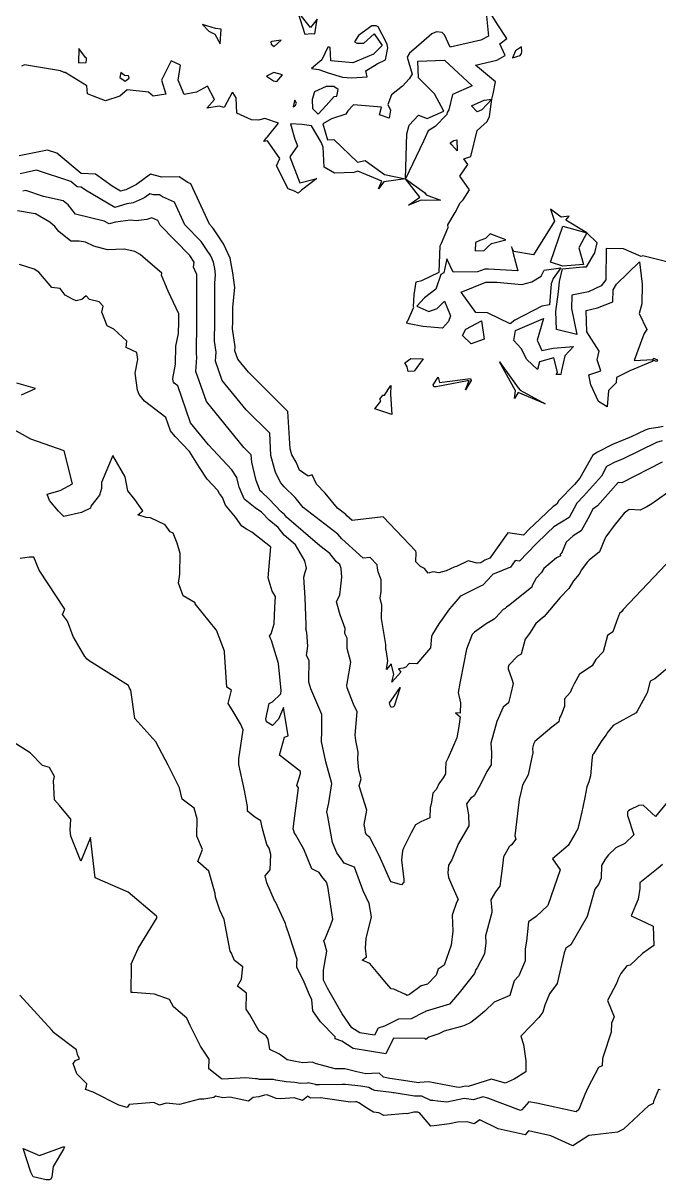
# Model space of a CAD drawing. Header units: inches. Extents: x 1412000 to 4237944, y 4931095 to 14792305.
# Drawn here: x 2824094.7 to 2824176.7, y 9862549.6 to 9862698.9 of the extents above; entities that cross this region are included whole.
import ezdxf

# ---------------------------------------------------------------- set-up
doc = ezdxf.new("R2010")
doc.units = ezdxf.units.IN
doc.header["$MEASUREMENT"] = 0

msp = doc.modelspace()

# ---------------------------------------------------------------- linework, layer by layer
for points in [[(2824131.04, 9862697.52), (2824131.86, 9862697.6), (2824132.35, 9862697.53), (2824132.65, 9862699.46), (2824131.78, 9862698.37), (2824130.08, 9862700.47), (2824131.04, 9862697.52)], [(2824177.95, 9862668.09), (2824174.68, 9862668.88), (2824174.44, 9862668.8), (2824172.15, 9862669.79), (2824169.92, 9862669.82), (2824169.91, 9862665.79), (2824169.29, 9862665.02), (2824167.67, 9862664.22), (2824165.52, 9862663.83), (2824165.46, 9862662.11), (2824166.15, 9862658.75), (2824163.51, 9862659.37), (2824163.44, 9862661.68), (2824163.79, 9862664.24), (2824163.9, 9862665.57), (2824164.31, 9862667.23), (2824166.91, 9862667.46), (2824167.41, 9862667.46), (2824168.48, 9862669.27), (2824168.75, 9862670.56), (2824167.45, 9862671.86), (2824164.73, 9862673.49), (2824165.16, 9862674), (2824164.14, 9862673.89), (2824162.73, 9862674.92), (2824163.26, 9862673.38), (2824160.54, 9862669.03), (2824158.02, 9862669.44), (2824157.73, 9862670.07), (2824157.91, 9862669.2), (2824158.53, 9862666.97), (2824154.74, 9862667.17), (2824154.29, 9862667.15), (2824153.31, 9862666.84), (2824150.17, 9862666.76), (2824149.35, 9862668.49), (2824148.98, 9862666.7), (2824148.58, 9862666.48), (2824147.96, 9862664.59), (2824146.48, 9862663.47), (2824145.51, 9862662.39), (2824147.04, 9862661.68), (2824148.14, 9862662.07), (2824149.08, 9862663.05), (2824149.86, 9862661.16), (2824149.6, 9862660.41), (2824148.82, 9862659.57), (2824146.28, 9862659.77), (2824144.49, 9862660.13), (2824144.22, 9862660.19), (2824144.26, 9862660.42), (2824144.34, 9862660.5), (2824145.11, 9862662.26), (2824145.06, 9862662.35), (2824145.17, 9862663.85), (2824145.42, 9862665.53), (2824146.13, 9862665.69), (2824148.38, 9862666.8), (2824148.52, 9862670.16), (2824148.63, 9862670.43), (2824148.69, 9862670.53), (2824149.49, 9862672.46), (2824149.55, 9862672.54), (2824149.49, 9862672.89), (2824150.46, 9862674.49), (2824151.09, 9862675.74), (2824151.46, 9862676.1), (2824152.31, 9862677.41), (2824151.69, 9862678.28), (2824151.07, 9862679.17), (2824152.09, 9862680.7), (2824151.56, 9862681.41), (2824152.47, 9862681.71), (2824153.29, 9862685.06), (2824154.57, 9862686.23), (2824154.86, 9862686.87), (2824155.16, 9862689.13), (2824155.35, 9862689.82), (2824155.63, 9862691.34), (2824153.05, 9862693.51), (2824155.83, 9862694.16), (2824156.88, 9862694.74), (2824156.23, 9862696.24), (2824157.1, 9862696.94), (2824155.96, 9862698.71), (2824154.81, 9862700.55)], [(2824154.46, 9862700.27), (2824154.73, 9862697.25), (2824153.76, 9862696.75), (2824149.8, 9862695.84), (2824149.05, 9862697.44), (2824148.78, 9862697.73), (2824148.03, 9862697.81), (2824147.45, 9862697.56), (2824145.11, 9862695.52), (2824144.54, 9862695.07), (2824144.26, 9862694.54), (2824144.88, 9862692.35), (2824144.49, 9862691.74), (2824143.67, 9862690.8), (2824142.25, 9862689.67), (2824141.74, 9862688.44), (2824142.09, 9862687.69), (2824141.91, 9862686.65), (2824140.69, 9862687.09), (2824140.95, 9862688.07), (2824137.33, 9862688.39), (2824136.58, 9862687.62), (2824136.33, 9862687.16), (2824134.47, 9862686.57), (2824133.36, 9862685.93), (2824133.98, 9862683.86), (2824134.77, 9862683.91), (2824137.84, 9862680.97), (2824138.82, 9862681.19), (2824141.33, 9862679.37), (2824144.02, 9862678.83), (2824141.26, 9862678.46), (2824140.56, 9862677.53), (2824140.97, 9862678.52), (2824137.89, 9862679.81), (2824137.37, 9862679.65), (2824134.89, 9862679.57), (2824133.54, 9862680.34), (2824133.42, 9862682.94), (2824133.14, 9862683.55), (2824131.9, 9862685.69), (2824130.69, 9862685.85), (2824129.21, 9862685.93), (2824129.77, 9862683.97), (2824130.09, 9862683.07), (2824129.12, 9862681.65), (2824130.38, 9862678.3), (2824132.59, 9862678.89), (2824130.62, 9862677.35), (2824130.19, 9862676.97), (2824129.7, 9862677.25), (2824128.89, 9862677.56), (2824127.38, 9862680.49), (2824127.8, 9862681.46), (2824126.21, 9862683.75), (2824125.75, 9862683.65), (2824126.09, 9862684.13), (2824126.22, 9862684.25), (2824127.65, 9862686.02), (2824125.89, 9862686.62), (2824125.05, 9862686.42), (2824124.18, 9862686.46), (2824122.27, 9862687.3), (2824122.2, 9862689.3), (2824121.77, 9862689.96), (2824121.61, 9862689.89), (2824121.33, 9862689.35), (2824120.62, 9862688.04), (2824119.99, 9862688.22), (2824118.4, 9862687.96), (2824119.39, 9862689.08), (2824118.47, 9862690.81), (2824117.05, 9862690.03), (2824116.6, 9862689.95), (2824115.49, 9862689.74), (2824114.69, 9862691.56), (2824115.01, 9862693.52), (2824113.79, 9862694.08), (2824112.92, 9862692.33), (2824112.53, 9862691.57), (2824113.12, 9862689.75), (2824111.49, 9862689.5), (2824110.86, 9862690), (2824108.14, 9862690.3), (2824107.18, 9862689.52), (2824105.31, 9862688.91), (2824103.63, 9862689.56), (2824102.98, 9862689.79), (2824102.93, 9862690.85), (2824100.12, 9862692.54), (2824100.01, 9862692.55), (2824099.51, 9862692.78), (2824094.87, 9862693.55), (2824094.48, 9862693.39)], [(2824117.85, 9862698.75), (2824118.64, 9862697.88), (2824119.45, 9862697.49), (2824120.13, 9862696.24), (2824120.26, 9862698.16), (2824119.5, 9862698.24), (2824117.85, 9862698.75)], [(2824135.92, 9862691.94), (2824137.11, 9862691.86), (2824139.11, 9862692.02), (2824138.92, 9862692.77), (2824140.39, 9862693.66), (2824141.46, 9862694.2), (2824141.77, 9862695.76), (2824141.67, 9862696.18), (2824141.54, 9862696.48), (2824140.51, 9862698.46), (2824140.25, 9862698.6), (2824139.71, 9862698.58), (2824137.96, 9862697.32), (2824137.46, 9862696.54), (2824137.76, 9862696.36), (2824138.66, 9862696.35), (2824139.98, 9862697.55), (2824141.02, 9862696.06), (2824139.92, 9862694.93), (2824139.07, 9862694.57), (2824137.23, 9862693.82), (2824134.41, 9862694.08), (2824134.3, 9862695.79), (2824134.18, 9862695.83), (2824134.01, 9862695.84), (2824133.23, 9862694.19), (2824131.92, 9862693.09), (2824132.87, 9862692.95), (2824134.05, 9862692.52), (2824135.92, 9862691.94)], [(2824128.01, 9862696.73), (2824126.77, 9862696.58), (2824126.66, 9862696.53), (2824126.71, 9862696.23), (2824127.11, 9862695.93), (2824128.01, 9862696.73)], [(2824101.84, 9862693.81), (2824102.84, 9862693.83), (2824102.87, 9862694.2), (2824102.88, 9862694.41), (2824102.73, 9862694.5), (2824101.9, 9862695.65), (2824101.84, 9862693.81)], [(2824159, 9862695.86), (2824158.24, 9862695.36), (2824157.86, 9862694.45), (2824158.83, 9862694.76), (2824159.02, 9862695.01), (2824159.05, 9862695.27), (2824159, 9862695.86)], [(2824149.06, 9862694.17), (2824152.64, 9862690.84), (2824150.09, 9862689.7), (2824149.64, 9862687.75), (2824149.41, 9862687.38), (2824149.36, 9862687.14), (2824147.87, 9862685.57), (2824146.96, 9862685.04), (2824146.35, 9862683.69), (2824144.02, 9862678.83), (2824144.2, 9862684.64), (2824144.5, 9862685.78), (2824145.73, 9862687.03), (2824146.82, 9862686.61), (2824148.97, 9862687.55), (2824147.79, 9862689.79), (2824145.7, 9862691.88), (2824145.62, 9862694.04), (2824149.06, 9862694.17)], [(2824107.19, 9862691.93), (2824107.84, 9862691.44), (2824108.37, 9862691.81), (2824108.28, 9862692.14), (2824107.79, 9862692.17), (2824107.29, 9862692.54), (2824107.19, 9862691.93)], [(2824127.43, 9862691.4), (2824128.16, 9862692.24), (2824127.04, 9862692.55), (2824126.12, 9862692.1), (2824127, 9862691.49), (2824127.43, 9862691.4)], [(2824132.02, 9862687.9), (2824132.78, 9862687.2), (2824133.79, 9862688.28), (2824134.82, 9862689.48), (2824135.18, 9862689.5), (2824135.35, 9862690.37), (2824134.8, 9862690.77), (2824133.81, 9862690.75), (2824132.29, 9862690.05), (2824131.99, 9862689.06), (2824132.02, 9862687.9)], [(2824129.56, 9862688.14), (2824129.84, 9862688.35), (2824129.97, 9862688.59), (2824129.74, 9862688.98), (2824129.61, 9862688.52), (2824129.56, 9862688.14)], [(2824154.18, 9862689), (2824155.16, 9862689.13), (2824153.9, 9862687.75), (2824153.28, 9862687.46), (2824152.55, 9862688.27), (2824154.18, 9862689)], [(2824177.29, 9862646.86), (2824176.63, 9862646.72), (2824175.46, 9862646.54), (2824174.96, 9862646.39), (2824173.18, 9862645.52), (2824170.75, 9862644.55), (2824168.8, 9862643.52), (2824168.22, 9862643.16), (2824166.55, 9862640.18), (2824165.84, 9862639.38), (2824163.81, 9862637.3), (2824163.57, 9862636.84), (2824163.08, 9862636.54), (2824160.59, 9862634.17), (2824160.04, 9862633.62), (2824159.25, 9862632.81), (2824157.23, 9862633.11), (2824154.9, 9862629.87), (2824154.26, 9862629.61), (2824153.76, 9862629.23), (2824153.28, 9862629.21), (2824152.14, 9862629.51), (2824150.64, 9862628.77), (2824150.42, 9862628.75), (2824149.29, 9862628.21), (2824148.36, 9862627.98), (2824147.6, 9862628.1), (2824146.98, 9862627.93), (2824146.48, 9862628.53), (2824145.99, 9862628.78), (2824145.36, 9862629.36), (2824145.4, 9862630.57), (2824145.39, 9862630.76), (2824141.16, 9862635.18), (2824137.14, 9862634.73), (2824136.47, 9862635.33), (2824136.35, 9862635.48), (2824135.28, 9862636.3), (2824133.65, 9862638.26), (2824132.55, 9862639.41), (2824131.99, 9862640.62), (2824131.48, 9862640.44), (2824130.36, 9862641.22), (2824129.93, 9862642.25), (2824129.36, 9862643.21), (2824129.16, 9862643.99), (2824128.87, 9862648.8), (2824123.77, 9862653.85), (2824122.4, 9862655.53), (2824122.02, 9862656.63), (2824122.06, 9862657.14), (2824121.73, 9862659.48), (2824121.74, 9862660.42), (2824121.74, 9862662.27), (2824122.01, 9862664.78), (2824121.75, 9862666.68), (2824121.4, 9862668.58), (2824120.53, 9862670.42), (2824119.25, 9862672.37), (2824119.13, 9862672.56), (2824118.74, 9862672.96), (2824116.34, 9862678.19), (2824115.95, 9862678.36), (2824114.81, 9862679.08), (2824112.58, 9862679.03), (2824111.11, 9862679.45), (2824109.34, 9862678.09), (2824108.31, 9862677.57), (2824107.96, 9862677.42), (2824107.73, 9862677.38), (2824107.28, 9862677.24), (2824106.17, 9862677.89), (2824104.05, 9862679.44), (2824102.19, 9862679.5), (2824099.05, 9862682.13), (2824097.82, 9862682.54), (2824095.49, 9862682.04), (2824094.18, 9862681.78)], [(2824150.7, 9862682.43), (2824150, 9862683.24), (2824149.79, 9862683.48), (2824150.29, 9862683.77), (2824150.66, 9862683.85), (2824150.7, 9862682.43)], [(2824177.17, 9862645.02), (2824176.44, 9862644.8), (2824172.02, 9862642.64), (2824171.03, 9862642.25), (2824170.23, 9862641.82), (2824169.99, 9862641.68), (2824169.31, 9862640.46), (2824167, 9862637.85), (2824166.13, 9862636.95), (2824165.14, 9862635.12), (2824163.16, 9862633.9), (2824162.31, 9862633.09), (2824160.85, 9862631.64), (2824158.74, 9862629.47), (2824158.21, 9862629.55), (2824157.6, 9862628.7), (2824155.27, 9862627.74), (2824155.2, 9862627.68), (2824154.02, 9862626.35), (2824153.62, 9862626.2), (2824151.14, 9862624.93), (2824151.09, 9862624.93), (2824151.07, 9862624.9), (2824151.03, 9862624.86), (2824150.02, 9862623.66), (2824149.7, 9862623.31), (2824148.35, 9862621.36), (2824147.54, 9862620.04), (2824147.38, 9862619.74), (2824147.28, 9862618.28), (2824146.48, 9862617.37), (2824145.5, 9862616.22), (2824144.52, 9862616.24), (2824144.1, 9862615.78), (2824143.73, 9862615.65), (2824143.15, 9862615.58), (2824143.44, 9862615.12), (2824142.26, 9862613.83), (2824142.53, 9862614.89), (2824142.18, 9862616.22), (2824141.58, 9862615.5), (2824141.74, 9862616.6), (2824141.6, 9862617.74), (2824141.48, 9862618.15), (2824141.48, 9862618.69), (2824140.92, 9862622.07), (2824141, 9862623.8), (2824140.77, 9862624.7), (2824140.9, 9862625.55), (2824140.88, 9862627.04), (2824140.51, 9862628.1), (2824140.42, 9862628.58), (2824140.39, 9862628.98), (2824139.47, 9862629.95), (2824138.58, 9862629.85), (2824135.81, 9862632.37), (2824135.32, 9862632.97), (2824130.83, 9862636.4), (2824129.78, 9862637.67), (2824128.37, 9862639.05), (2824127.95, 9862639.58), (2824127.3, 9862640.84), (2824127.21, 9862641.09), (2824127.14, 9862641.38), (2824126.68, 9862643.13), (2824126.51, 9862645.99), (2824123.47, 9862649), (2824120.37, 9862652.8), (2824119.51, 9862655.3), (2824119.59, 9862656.46), (2824119.39, 9862657.87), (2824119.42, 9862660.4), (2824119.43, 9862665.34), (2824119.54, 9862666.43), (2824119.43, 9862667.25), (2824119.28, 9862668.07), (2824118.9, 9862668.87), (2824118.35, 9862669.72), (2824117.66, 9862670.74), (2824115.55, 9862672.9), (2824114.21, 9862675.82), (2824112.68, 9862676.52), (2824112.29, 9862676.76), (2824111.53, 9862676.75), (2824111.03, 9862676.89), (2824110.42, 9862676.42), (2824110.06, 9862676.25), (2824108.88, 9862675.74), (2824108.09, 9862675.61), (2824106.54, 9862675.12), (2824102.75, 9862677.35), (2824102.18, 9862677.76), (2824101.68, 9862677.78), (2824100.85, 9862678.48), (2824096.44, 9862679.93), (2824095.07, 9862679.63), (2824094.3, 9862679.48)], [(2824146.57, 9862676.02), (2824146.04, 9862676.08), (2824144.44, 9862675.41), (2824145.88, 9862676.46), (2824144.02, 9862678.83), (2824146.47, 9862677.07), (2824146.7, 9862676.75), (2824148.57, 9862676.07), (2824146.57, 9862676.02)], [(2824177.16, 9862642.27), (2824171.95, 9862639.57), (2824171.49, 9862639.61), (2824168.8, 9862636.63), (2824168.21, 9862636.18), (2824167.56, 9862634.95), (2824166.71, 9862633.39), (2824165.67, 9862632.75), (2824164.77, 9862631.9), (2824164.19, 9862630.46), (2824163.99, 9862630.39), (2824164.02, 9862630.17), (2824163.52, 9862629.91), (2824161.91, 9862628.53), (2824161.57, 9862628.01), (2824160.91, 9862627.28), (2824160.4, 9862626.34), (2824160.34, 9862626.13), (2824157.48, 9862623.85), (2824157.05, 9862623.52), (2824156.9, 9862623.36), (2824156.63, 9862623.24), (2824155.64, 9862622.17), (2824155.46, 9862621.97), (2824154.46, 9862621.37), (2824152.92, 9862620.28), (2824152.63, 9862619.98), (2824151.9, 9862618.11), (2824151.13, 9862614.16), (2824151.05, 9862613.71), (2824150.82, 9862612.52), (2824151.12, 9862611.19), (2824151.11, 9862609.82), (2824150.5, 9862609.88), (2824151.11, 9862609.37), (2824150.91, 9862608.12), (2824150.65, 9862606.67), (2824149.56, 9862604.06), (2824149.27, 9862603.54), (2824149.24, 9862603.46), (2824149.21, 9862602.6), (2824149.18, 9862602.01), (2824148.89, 9862601.49), (2824148.34, 9862600.73), (2824148.05, 9862600.04), (2824147.58, 9862599.52), (2824147.38, 9862598.36), (2824147.21, 9862597.63), (2824147.18, 9862596.33), (2824146.01, 9862595.82), (2824145.33, 9862595.41), (2824144.75, 9862594.4), (2824143.76, 9862592.43), (2824143.65, 9862592.07), (2824143.52, 9862590.89), (2824143.82, 9862588.35), (2824143.81, 9862588.02), (2824143.52, 9862587.67), (2824142.13, 9862588.07), (2824140.65, 9862591.48), (2824139.45, 9862593.81), (2824139.03, 9862594.08), (2824138.89, 9862594.41), (2824138.82, 9862594.8), (2824138.71, 9862595.46), (2824139.05, 9862597.33), (2824138.06, 9862600.46), (2824138.3, 9862601.37), (2824138.02, 9862602.47), (2824137.88, 9862603.9), (2824137.94, 9862604.8), (2824137.61, 9862606.33), (2824137.54, 9862606.99), (2824137.79, 9862610.02), (2824137.34, 9862611.02), (2824136.53, 9862613.11), (2824136.45, 9862613.46), (2824136.5, 9862613.67), (2824136.97, 9862616.43), (2824136.51, 9862618.17), (2824136.53, 9862619.51), (2824136.23, 9862620.12), (2824136.26, 9862620.77), (2824135.59, 9862622.53), (2824135.15, 9862624.2), (2824135.58, 9862625.12), (2824135.69, 9862626.22), (2824135.8, 9862627.42), (2824135.73, 9862628.51), (2824135.57, 9862629.02), (2824135.15, 9862629.4), (2824134.28, 9862630.46), (2824132.97, 9862631.46), (2824128.69, 9862635.14), (2824128.41, 9862635.5), (2824128, 9862635.83), (2824126.45, 9862637.45), (2824125.51, 9862638.38), (2824125.26, 9862638.6), (2824125.2, 9862638.75), (2824124.78, 9862639.88), (2824124.35, 9862641.71), (2824124.2, 9862642.27), (2824124.14, 9862643.19), (2824123.16, 9862644.16), (2824118.34, 9862650.07), (2824116.99, 9862653.97), (2824117.12, 9862655.78), (2824117.06, 9862656.26), (2824117.1, 9862660.37), (2824117.1, 9862666.5), (2824116.85, 9862667.05), (2824116.68, 9862667.44), (2824116.77, 9862668.06), (2824116.19, 9862668.92), (2824112.36, 9862672.84), (2824112.08, 9862673.46), (2824111.31, 9862673.81), (2824110.67, 9862673.59), (2824109.27, 9862673.39), (2824108.54, 9862673.49), (2824106.6, 9862673.25), (2824105.8, 9862673), (2824105.14, 9862673.38), (2824101.47, 9862674.27), (2824100.49, 9862675.47), (2824099.86, 9862675.99), (2824097.33, 9862676.57), (2824095.06, 9862677.31), (2824094.64, 9862677.22)], [(2824181.4, 9862640.81), (2824175.81, 9862636.89), (2824175.19, 9862636.49), (2824174.32, 9862636.04), (2824172.89, 9862636.15), (2824172.26, 9862635.66), (2824170.97, 9862634.08), (2824169.87, 9862632.61), (2824169.77, 9862632.36), (2824169.06, 9862630.66), (2824169.06, 9862630.65), (2824167.74, 9862629.61), (2824167.5, 9862629.32), (2824166.74, 9862628.33), (2824166.43, 9862627.77), (2824165.73, 9862626.94), (2824165.12, 9862625.92), (2824163.98, 9862624.78), (2824161.93, 9862622.33), (2824160.85, 9862621.43), (2824160.02, 9862620.14), (2824159.47, 9862619.38), (2824158.96, 9862617.48), (2824158.47, 9862617.18), (2824157.37, 9862616.02), (2824157.3, 9862615.79), (2824157.28, 9862615.67), (2824157.3, 9862615.56), (2824157.74, 9862614.23), (2824157.91, 9862613.68), (2824157.63, 9862612.36), (2824157.33, 9862611.17), (2824156.66, 9862610.61), (2824155.83, 9862608.78), (2824155.07, 9862605.95), (2824155.15, 9862604.73), (2824155.11, 9862603.16), (2824154.52, 9862602.32), (2824153.72, 9862600.65), (2824152.88, 9862599.16), (2824152.48, 9862598.86), (2824151.93, 9862598.15), (2824152.16, 9862596.73), (2824152.21, 9862595.31), (2824150.86, 9862593.01), (2824150.85, 9862592.99), (2824150.83, 9862592.94), (2824150.03, 9862590.91), (2824149.6, 9862590.21), (2824149.52, 9862589.24), (2824149.59, 9862588.61), (2824149.96, 9862587.72), (2824150.83, 9862585.79), (2824150.6, 9862585.38), (2824150.08, 9862583.78), (2824150.15, 9862581.69), (2824149.93, 9862579.87), (2824149.03, 9862577.29), (2824148.25, 9862576.79), (2824148.01, 9862576.01), (2824146.87, 9862574.87), (2824146.07, 9862574.62), (2824144.56, 9862573.53), (2824144.24, 9862573.4), (2824144.05, 9862573.52), (2824142.52, 9862574.21), (2824142.2, 9862574.24), (2824141.61, 9862574.88), (2824140.49, 9862576.25), (2824139.44, 9862577.54), (2824138.44, 9862577.93), (2824139.01, 9862578.4), (2824138.86, 9862579.51), (2824138.96, 9862580.75), (2824139.64, 9862583.56), (2824139.36, 9862585.25), (2824138.56, 9862586.91), (2824137.45, 9862589.96), (2824136.12, 9862590.48), (2824135.93, 9862590.72), (2824135.18, 9862591.79), (2824134.6, 9862593.16), (2824134.01, 9862596.49), (2824133.9, 9862597.11), (2824134.14, 9862598.27), (2824134.51, 9862600.75), (2824133.77, 9862603.54), (2824133.2, 9862606.17), (2824133.26, 9862607.53), (2824133.22, 9862609.65), (2824131.83, 9862612.97), (2824131.55, 9862613.83), (2824131.58, 9862614.06), (2824131.62, 9862616.66), (2824131.26, 9862617.28), (2824131.45, 9862618.49), (2824131.3, 9862620.25), (2824131.17, 9862620.74), (2824131.21, 9862620.88), (2824131.23, 9862621.25), (2824131.08, 9862624.72), (2824130.91, 9862627.41), (2824131.08, 9862628.05), (2824131.26, 9862628.56), (2824131.04, 9862629.5), (2824129.84, 9862631.56), (2824128.38, 9862632.82), (2824127.59, 9862633.81), (2824126.45, 9862634.74), (2824125.45, 9862635.78), (2824124.64, 9862636.34), (2824123.33, 9862637.4), (2824123.22, 9862637.52), (2824122.57, 9862639.04), (2824122.48, 9862639.35), (2824122.26, 9862640.27), (2824121.64, 9862641.28), (2824118.63, 9862644.5), (2824116.31, 9862647.34), (2824115.19, 9862650.58), (2824114.67, 9862652.09), (2824114.2, 9862652.44), (2824114.09, 9862652.58), (2824114.05, 9862652.68), (2824114, 9862653.05), (2824114.37, 9862654.92), (2824114.38, 9862657.23), (2824114.76, 9862658.84), (2824114.77, 9862660.35), (2824114.77, 9862661.42), (2824113.43, 9862664.33), (2824112.55, 9862666.39), (2824112.59, 9862666.65), (2824110.14, 9862668.77), (2824109.78, 9862669.04), (2824109.13, 9862669.43), (2824107.73, 9862669.75), (2824105.6, 9862669.66), (2824103.83, 9862670.14), (2824102.74, 9862670.65), (2824101.91, 9862670.8), (2824100.86, 9862670.8), (2824099.3, 9862672.02), (2824098.77, 9862672.69), (2824098.15, 9862673.24), (2824096.27, 9862674.31), (2824096.25, 9862674.32), (2824096.23, 9862674.32), (2824093.96, 9862674.71)], [(2824167.45, 9862671.86), (2824166.42, 9862669.9), (2824167.01, 9862667.79), (2824164.33, 9862667.55), (2824162.77, 9862668.06), (2824164.36, 9862672.71), (2824167.45, 9862671.86)], [(2824154.21, 9862669.56), (2824154.71, 9862670.11), (2824155.15, 9862670.5), (2824157, 9862670.94), (2824154.98, 9862671.72), (2824154.38, 9862671.14), (2824153.63, 9862670.88), (2824153.06, 9862670.63), (2824153.01, 9862669.53), (2824154.21, 9862669.56)], [(2824178.44, 9862629.9), (2824172.13, 9862623.24), (2824171.97, 9862622.98), (2824171.66, 9862622.7), (2824171.27, 9862621.67), (2824170.8, 9862620.34), (2824170.09, 9862619.88), (2824169.55, 9862617.76), (2824168.58, 9862616.76), (2824168.12, 9862615.96), (2824166.48, 9862614.88), (2824165.79, 9862613.64), (2824165.56, 9862613.13), (2824165.27, 9862612.52), (2824164.55, 9862611.7), (2824164.55, 9862610.75), (2824164.14, 9862609.58), (2824163.9, 9862609.25), (2824163.84, 9862608.73), (2824162.91, 9862608.03), (2824160.73, 9862606.19), (2824160.57, 9862605.84), (2824160.43, 9862605.31), (2824160.46, 9862604.72), (2824160.33, 9862604.14), (2824159.86, 9862601.9), (2824159.14, 9862600.53), (2824158.95, 9862599.76), (2824158.69, 9862598.68), (2824158.16, 9862593.99), (2824158.27, 9862593.57), (2824157.7, 9862592.84), (2824157.42, 9862592.59), (2824156.69, 9862591.29), (2824156.55, 9862590.14), (2824156.21, 9862587.51), (2824155.64, 9862586.78), (2824155.03, 9862585.74), (2824155.18, 9862584.35), (2824155.19, 9862584.11), (2824154.35, 9862581.1), (2824154.41, 9862580.18), (2824154.22, 9862578.79), (2824153.29, 9862576.97), (2824153.1, 9862576.73), (2824152.96, 9862576.24), (2824150.96, 9862573.74), (2824149.99, 9862572.57), (2824149.7, 9862572.27), (2824146.69, 9862571.35), (2824146.59, 9862571.27), (2824146.38, 9862571.18), (2824144.76, 9862570.36), (2824143.13, 9862570.35), (2824141.32, 9862569.44), (2824140.49, 9862569.17), (2824140.04, 9862568.26), (2824138.13, 9862568.57), (2824137.11, 9862569.23), (2824135.85, 9862571.01), (2824133.98, 9862574.33), (2824133.44, 9862575.39), (2824133.47, 9862576.64), (2824133.9, 9862579.1), (2824133.58, 9862580.21), (2824133.5, 9862580.44), (2824133.61, 9862580.64), (2824134.39, 9862582.52), (2824134.68, 9862583.26), (2824134.02, 9862587.45), (2824133.85, 9862588.01), (2824133.25, 9862588.76), (2824132.89, 9862589.27), (2824131.93, 9862589.75), (2824130.92, 9862592.27), (2824129.84, 9862594.19), (2824129.68, 9862594.43), (2824129.66, 9862594.5), (2824129.56, 9862594.91), (2824129.74, 9862596.6), (2824130.21, 9862600.19), (2824130, 9862600.51), (2824130.48, 9862602.06), (2824130.5, 9862602.31), (2824127.77, 9862604.42), (2824128.44, 9862606.76), (2824128.9, 9862606.93), (2824128.28, 9862610.58), (2824127.67, 9862609.07), (2824126.88, 9862608.27), (2824126.12, 9862608.74), (2824126.03, 9862609.12), (2824126.46, 9862611.07), (2824126.87, 9862611.31), (2824127.96, 9862612.35), (2824128, 9862612.78), (2824127.63, 9862616.24), (2824126.75, 9862619.24), (2824126.61, 9862619.5), (2824126.5, 9862619.81), (2824126.71, 9862620.08), (2824127.08, 9862621.36), (2824127.19, 9862623.49), (2824127.26, 9862624.9), (2824126.82, 9862625.61), (2824126.3, 9862627.31), (2824126.66, 9862631.3), (2824126.63, 9862631.32), (2824124.19, 9862633.21), (2824123.54, 9862633.61), (2824122.93, 9862633.99), (2824122.12, 9862635.16), (2824120.81, 9862636.69), (2824120.42, 9862637.68), (2824120.02, 9862638.21), (2824119.81, 9862638.57), (2824118.44, 9862640.06), (2824117.47, 9862641.54), (2824116.17, 9862643.61), (2824115.22, 9862644.63), (2824114.32, 9862645.55), (2824113.72, 9862646.3), (2824113.12, 9862648.02), (2824110.34, 9862650.12), (2824109.67, 9862650.97), (2824109.44, 9862651.53), (2824109.14, 9862653.74), (2824109.49, 9862655.52), (2824109.37, 9862656.4), (2824108, 9862657.04), (2824108.08, 9862657.85), (2824106.41, 9862659.41), (2824105.53, 9862659.86), (2824104.83, 9862661.63), (2824105.04, 9862662.4), (2824104.49, 9862662.94), (2824103.27, 9862663.27), (2824102.82, 9862663.71), (2824102.29, 9862663.27), (2824101.52, 9862663.07), (2824101.06, 9862663.28), (2824100.13, 9862663.79), (2824099.47, 9862664.68), (2824098.41, 9862664.8), (2824096.74, 9862666.77), (2824096.11, 9862667.15), (2824094.21, 9862667.75)], [(2824168.8, 9862662.18), (2824170.79, 9862662.95), (2824170.84, 9862664.51), (2824171.27, 9862665.25), (2824174.22, 9862668.13), (2824174.56, 9862665.23), (2824174.52, 9862662.69), (2824174.21, 9862661.46), (2824175.17, 9862659.36), (2824174.91, 9862658.98), (2824174.78, 9862658.77), (2824173.55, 9862655.37), (2824176, 9862655.51), (2824176.05, 9862655.69), (2824176.54, 9862655.48), (2824176.41, 9862655.24), (2824176.08, 9862655.36), (2824175.88, 9862655.24), (2824173, 9862654.05), (2824171.28, 9862653.19), (2824171.21, 9862652.47), (2824170.25, 9862651.51), (2824170.07, 9862649.38), (2824168.95, 9862650.08), (2824167.95, 9862652.22), (2824167.68, 9862653.53), (2824169.23, 9862654.02), (2824168.76, 9862655.47), (2824169.01, 9862656.56), (2824167.45, 9862659.09), (2824167.37, 9862661.84), (2824168.8, 9862662.18)], [(2824154.41, 9862665.48), (2824155.82, 9862665.5), (2824159.05, 9862665.17), (2824160.34, 9862665.53), (2824161.55, 9862666.27), (2824161.92, 9862667.05), (2824164.08, 9862667.34), (2824163.09, 9862665.95), (2824162.83, 9862665.28), (2824162.62, 9862662.57), (2824161.64, 9862662.41), (2824158.16, 9862660.6), (2824157.56, 9862660.11), (2824154.64, 9862661.51), (2824153.11, 9862661.59), (2824151.2, 9862664.21), (2824154.41, 9862665.48)], [(2824154.2, 9862658.11), (2824152.49, 9862657.53), (2824151.41, 9862658.62), (2824151.81, 9862659.44), (2824153.85, 9862660.51), (2824154.2, 9862658.11)], [(2824161.85, 9862660.81), (2824161.03, 9862658.02), (2824161.61, 9862656.65), (2824163.1, 9862656.96), (2824165.7, 9862657.18), (2824164.62, 9862655.96), (2824164.19, 9862654.08), (2824164.1, 9862653.56), (2824163.49, 9862653.58), (2824163.67, 9862653.88), (2824163.2, 9862655.7), (2824161.34, 9862655.22), (2824161.09, 9862654.23), (2824159.68, 9862655.52), (2824158.96, 9862656.92), (2824158.03, 9862657.94), (2824158.24, 9862659.26), (2824161.85, 9862660.81)], [(2824143.93, 9862655.07), (2824144.73, 9862655.63), (2824146.3, 9862655.61), (2824145.15, 9862653.99), (2824144.38, 9862653.95), (2824144.26, 9862654.55), (2824143.93, 9862655.07)], [(2824158.25, 9862651.44), (2824156.16, 9862655.19), (2824158.59, 9862651.85), (2824158.85, 9862651.56), (2824162.05, 9862649.76), (2824158.58, 9862651.24), (2824158.11, 9862650.45), (2824158.25, 9862651.44)], [(2824147.98, 9862651.97), (2824147.7, 9862651.99), (2824147.6, 9862652.24), (2824148.24, 9862653.22), (2824148.41, 9862652.53), (2824152.42, 9862653.07), (2824152.52, 9862652.8), (2824151.79, 9862651.59), (2824152.24, 9862652.78), (2824147.98, 9862651.97)], [(2824094.5, 9862650.95), (2824096.31, 9862651.76), (2824093.9, 9862652.46)], [(2824140.07, 9862649.12), (2824140.86, 9862650.11), (2824140.74, 9862650.4), (2824141.12, 9862650.91), (2824141.34, 9862650.92), (2824142.16, 9862652.16), (2824142.12, 9862651.02), (2824142.26, 9862648.4), (2824140.07, 9862649.12)], [(2824177.8, 9862615.59), (2824176.22, 9862614.29), (2824175.63, 9862613.99), (2824175.22, 9862612.48), (2824173.95, 9862610.08), (2824173.82, 9862609.9), (2824170.82, 9862608.24), (2824170.05, 9862607.29), (2824169.96, 9862607.13), (2824169.9, 9862607.02), (2824169.29, 9862606.17), (2824168.3, 9862604.61), (2824168.16, 9862604.47), (2824168.07, 9862603.74), (2824167.89, 9862601.73), (2824167.71, 9862600.98), (2824167.42, 9862600.31), (2824167.16, 9862598.97), (2824166.76, 9862596.87), (2824166.71, 9862596.77), (2824166.63, 9862596.39), (2824166.28, 9862594.89), (2824165.93, 9862594.29), (2824165.03, 9862592.74), (2824163.02, 9862591.04), (2824163.99, 9862589.61), (2824162.4, 9862584.99), (2824160.91, 9862583.57), (2824159.89, 9862582.92), (2824159.64, 9862580.42), (2824159.46, 9862579.42), (2824159.5, 9862577.86), (2824158.68, 9862575.93), (2824158.04, 9862575.27), (2824157.49, 9862573.41), (2824155.49, 9862572.54), (2824154.28, 9862571.36), (2824153.26, 9862570.51), (2824152.48, 9862569.9), (2824151.57, 9862569.48), (2824149.03, 9862568.77), (2824148.67, 9862568.63), (2824148.33, 9862568.45), (2824147.06, 9862568), (2824146.66, 9862567.72), (2824146.54, 9862567.83), (2824142.51, 9862567.87), (2824141.52, 9862565.87), (2824137.3, 9862566.54), (2824135.8, 9862567.51), (2824134.96, 9862567.8), (2824134.95, 9862568.07), (2824133.06, 9862569.98), (2824132.08, 9862571.4), (2824131.97, 9862572.85), (2824131.67, 9862573.47), (2824130.96, 9862575.11), (2824130, 9862577.06), (2824130.01, 9862577.64), (2824130.07, 9862578.02), (2824129.07, 9862581.09), (2824128.65, 9862582.34), (2824128.54, 9862582.68), (2824127.28, 9862585.48), (2824127.12, 9862585.65), (2824126.14, 9862587.92), (2824125.94, 9862588.84), (2824126.56, 9862589.62), (2824126.68, 9862591.58), (2824126.46, 9862592.39), (2824126.13, 9862592.89), (2824125.56, 9862595.06), (2824125.36, 9862595.92), (2824124.59, 9862596.43), (2824123.64, 9862597.18), (2824123.66, 9862597.81), (2824123.28, 9862599.87), (2824122.52, 9862603.22), (2824122.54, 9862603.84), (2824122.51, 9862603.96), (2824123.08, 9862607.67), (2824122.74, 9862608.47), (2824121.67, 9862610.29), (2824121.14, 9862611.08), (2824121.58, 9862612.81), (2824120.96, 9862613.21), (2824120.69, 9862617.72), (2824120.67, 9862617.78), (2824120.67, 9862617.82), (2824120.66, 9862617.85), (2824119.64, 9862620.54), (2824119.59, 9862620.61), (2824116.91, 9862623.96), (2824116.89, 9862624.07), (2824115.35, 9862624.97), (2824114.75, 9862626.61), (2824114.91, 9862627.78), (2824114.97, 9862630.46), (2824114.56, 9862631.78), (2824114.05, 9862633.07), (2824113.67, 9862633.25), (2824113.01, 9862634.15), (2824111.13, 9862635.08), (2824110.57, 9862635.09), (2824109.5, 9862635.44), (2824110.16, 9862635.95), (2824109.12, 9862637.42), (2824108.21, 9862638.56), (2824107.84, 9862640.36), (2824106.27, 9862643.09), (2824104.81, 9862639.62), (2824104.79, 9862638.85), (2824104.54, 9862637.98), (2824103.44, 9862636.58), (2824103.4, 9862636.29), (2824102.21, 9862635.73), (2824099.94, 9862635.24), (2824099.27, 9862635.94), (2824098.11, 9862637.28), (2824097.81, 9862638.12), (2824099.48, 9862638.57), (2824101.05, 9862639.46), (2824100, 9862643.71), (2824095.69, 9862645.23), (2824092.39, 9862647.09)], [(2824177.69, 9862598.18), (2824176.31, 9862596.52), (2824174.72, 9862597.97), (2824174.16, 9862597.9), (2824173, 9862597.34), (2824172.83, 9862597.25), (2824172.7, 9862597.1), (2824172.68, 9862596.61), (2824173.5, 9862594.15), (2824172.33, 9862593.01), (2824171.19, 9862592.47), (2824170.23, 9862591.54), (2824169.81, 9862590.99), (2824169.31, 9862590.17), (2824169.29, 9862588.52), (2824168.94, 9862587.71), (2824168.48, 9862587.1), (2824167.47, 9862583.6), (2824165.36, 9862579.92), (2824164.73, 9862579.51), (2824164.51, 9862578.89), (2824163.6, 9862574.93), (2824162.6, 9862573.61), (2824162, 9862572.16), (2824161.77, 9862571.25), (2824161.24, 9862570.53), (2824160.26, 9862569.53), (2824158.93, 9862568.15), (2824159.26, 9862567.08), (2824159.56, 9862564.97), (2824159.57, 9862563.53), (2824158.05, 9862562.59), (2824156.88, 9862562.09), (2824156.79, 9862562.13), (2824155.12, 9862562.57), (2824152.14, 9862561.62), (2824151.75, 9862561.68), (2824151.03, 9862561.53), (2824150.64, 9862561.56), (2824147.02, 9862562.24), (2824145.89, 9862562.15), (2824145.7, 9862562.1), (2824143.79, 9862562.41), (2824142.01, 9862562.68), (2824141.21, 9862562.84), (2824140.62, 9862563.37), (2824139.68, 9862563.33), (2824138.9, 9862563.27), (2824137.74, 9862563.55), (2824136.2, 9862563.9), (2824134.94, 9862563.92), (2824132.54, 9862564.58), (2824131.99, 9862564.76), (2824130.8, 9862564.69), (2824129.83, 9862564.85), (2824128.77, 9862565.1), (2824127.76, 9862565.83), (2824126.55, 9862566.41), (2824126.33, 9862567.75), (2824126.05, 9862568.17), (2824125.15, 9862568.77), (2824123.89, 9862571), (2824123.49, 9862571.64), (2824123.52, 9862573.68), (2824122.34, 9862574.59), (2824122.89, 9862575.49), (2824123.03, 9862577.11), (2824121.96, 9862577.91), (2824121.72, 9862578.53), (2824121.59, 9862578.85), (2824121.43, 9862579.13), (2824120.63, 9862583.22), (2824120.09, 9862584.42), (2824119.5, 9862586.08), (2824119.49, 9862586.54), (2824118.66, 9862589.45), (2824117.25, 9862590.69), (2824117.83, 9862592.26), (2824117.11, 9862593.96), (2824117.16, 9862596.21), (2824116.77, 9862597.57), (2824115.22, 9862598.74), (2824114.89, 9862600.19), (2824113.41, 9862603.12), (2824111.8, 9862606.12), (2824109.1, 9862609.14), (2824108.6, 9862612.82), (2824108.41, 9862613.08), (2824108.28, 9862613.4), (2824103.23, 9862616.59), (2824102.96, 9862616.81), (2824102.65, 9862617.14), (2824101.17, 9862619.74), (2824100.42, 9862621.73), (2824099.76, 9862622.56), (2824100.06, 9862623.29), (2824096.75, 9862628.31), (2824096.06, 9862629.99), (2824095.53, 9862630), (2824094.31, 9862629.82)], [(2824142.2, 9862611.47), (2824143.34, 9862613.17), (2824142.59, 9862610.75), (2824142.47, 9862610.66), (2824142.19, 9862610.56), (2824142.07, 9862610.83), (2824141.98, 9862611.17), (2824142.2, 9862611.47)], [(2824177.19, 9862590.31), (2824176.63, 9862589.84), (2824174.28, 9862587.94), (2824174.27, 9862587.22), (2824174.05, 9862585.81), (2824173.17, 9862583.67), (2824175.09, 9862582.76), (2824176, 9862582.33), (2824176.1, 9862579.83), (2824174.62, 9862578.8), (2824173.05, 9862577.3), (2824172.61, 9862577.24), (2824171.83, 9862576.24), (2824171.52, 9862575.61), (2824171.28, 9862574.92), (2824170.1, 9862572.73), (2824170.95, 9862570.62), (2824170.63, 9862569.8), (2824170.58, 9862568.66), (2824169.53, 9862565.51), (2824169.46, 9862565.21), (2824169.42, 9862564.32), (2824168.96, 9862564.08), (2824167.57, 9862561.47), (2824167.17, 9862560.59), (2824166.4, 9862558.68), (2824166.07, 9862558.39), (2824160.94, 9862559.48), (2824159.97, 9862559.68), (2824159.06, 9862558.64), (2824158.87, 9862558.56), (2824154.67, 9862560.12), (2824154, 9862560.29), (2824152.8, 9862559.91), (2824151.59, 9862560.08), (2824149.36, 9862559.63), (2824148.19, 9862559.73), (2824147.55, 9862559.85), (2824147.3, 9862559.83), (2824146.16, 9862560.41), (2824145.18, 9862560.38), (2824142.56, 9862560.82), (2824142.5, 9862560.83), (2824142.45, 9862560.84), (2824142.24, 9862560.88), (2824140.06, 9862561.13), (2824139.75, 9862561.27), (2824139.3, 9862561.5), (2824138.27, 9862561.69), (2824136.31, 9862561.89), (2824135.85, 9862561.91), (2824132.92, 9862561.86), (2824132.48, 9862561.85), (2824132.44, 9862561.88), (2824131.47, 9862562.1), (2824131.34, 9862562.05), (2824130.48, 9862562.03), (2824129.74, 9862562.14), (2824128.65, 9862562.26), (2824127.32, 9862562.45), (2824127.01, 9862562.56), (2824125.18, 9862562.55), (2824124.95, 9862562.65), (2824124.68, 9862562.61), (2824123.45, 9862562.75), (2824120.45, 9862562.59), (2824120.29, 9862562.62), (2824118.66, 9862563.91), (2824118.69, 9862565.19), (2824117.58, 9862566.83), (2824116.26, 9862569.51), (2824115.81, 9862570.45), (2824114.08, 9862571.93), (2824113.59, 9862572.89), (2824111.63, 9862573.56), (2824108.87, 9862573.78), (2824108.62, 9862573.79), (2824108.66, 9862577.31), (2824108.65, 9862577.44), (2824109.52, 9862579.44), (2824112.01, 9862583.45), (2824111.89, 9862583.65), (2824108.27, 9862586.72), (2824104.01, 9862588.6), (2824103.38, 9862593.79), (2824102.14, 9862590.74), (2824100.87, 9862593.95), (2824100.76, 9862594.74), (2824100.85, 9862596.16), (2824099.38, 9862597.91), (2824098.75, 9862598.66), (2824098.62, 9862601.09), (2824098.74, 9862601.66), (2824098.1, 9862602.82), (2824097.18, 9862603.08), (2824095.61, 9862604.72), (2824093.35, 9862606.13)], [(2824176.9, 9862561.23), (2824176.67, 9862561.25), (2824176.06, 9862559.72), (2824175.98, 9862559.46), (2824175.4, 9862559.16), (2824172.18, 9862556.15), (2824171.4, 9862555.74), (2824168.45, 9862555.39), (2824167.71, 9862555.3), (2824165.62, 9862553.98), (2824162.8, 9862555.27), (2824159.91, 9862555.91), (2824159.46, 9862555.41), (2824155.98, 9862556.19), (2824153.62, 9862557.32), (2824153.32, 9862557.1), (2824152.88, 9862556.83), (2824151.98, 9862557.08), (2824150.75, 9862557.02), (2824149.71, 9862556.84), (2824147.73, 9862556.56), (2824147.3, 9862556.5), (2824145.84, 9862558.23), (2824145.73, 9862558.27), (2824145.63, 9862558.34), (2824145.11, 9862558.32), (2824144.25, 9862558.13), (2824144.11, 9862558.15), (2824141.26, 9862557.91), (2824140.6, 9862558.22), (2824139.92, 9862558.34), (2824139.27, 9862558.73), (2824138.02, 9862559.55), (2824137.77, 9862559.65), (2824137.58, 9862559.68), (2824136.94, 9862559.63), (2824133.06, 9862560.16), (2824131.78, 9862560.15), (2824131.37, 9862560.39), (2824131.2, 9862560.21), (2824130.75, 9862559.82), (2824129.69, 9862560.16), (2824127.94, 9862560.03), (2824127.36, 9862560.11), (2824126.19, 9862560.55), (2824125.86, 9862560.54), (2824125.12, 9862560.3), (2824124.39, 9862560.2), (2824123.78, 9862559.76), (2824121.37, 9862560.27), (2824120.48, 9862560.18), (2824119.54, 9862560.41), (2824119.3, 9862560.22), (2824118.02, 9862560.01), (2824117.45, 9862560.01), (2824114.86, 9862559.33), (2824113.16, 9862559.49), (2824112.29, 9862559.24), (2824111.58, 9862559.57), (2824108.36, 9862559.32), (2824108.14, 9862558.91), (2824107.04, 9862559.25), (2824103.73, 9862560.92), (2824102.73, 9862561.26), (2824102.88, 9862561.69), (2824102.93, 9862561.98), (2824101.63, 9862563.28), (2824101.13, 9862564.59), (2824101.46, 9862564.99), (2824101.95, 9862565.21), (2824101.71, 9862565.79), (2824101.6, 9862566.36), (2824098.63, 9862568.61), (2824098.61, 9862568.65), (2824098.41, 9862568.93), (2824094.28, 9862573.45)], [(2824098.56, 9862551.31), (2824098.4, 9862549.98), (2824098.25, 9862549.68), (2824098.07, 9862549.59), (2824097.66, 9862549.6), (2824095.98, 9862549.98), (2824095.68, 9862550.59), (2824094.7, 9862553.63), (2824096.82, 9862552.75), (2824099.75, 9862553.81), (2824099.86, 9862553.86), (2824100.04, 9862553.86), (2824099.97, 9862553.74), (2824099.99, 9862553.72), (2824099.89, 9862553.55), (2824098.56, 9862551.31)]]:
    msp.add_lwpolyline(points)

doc.saveas('drawing.dxf')
